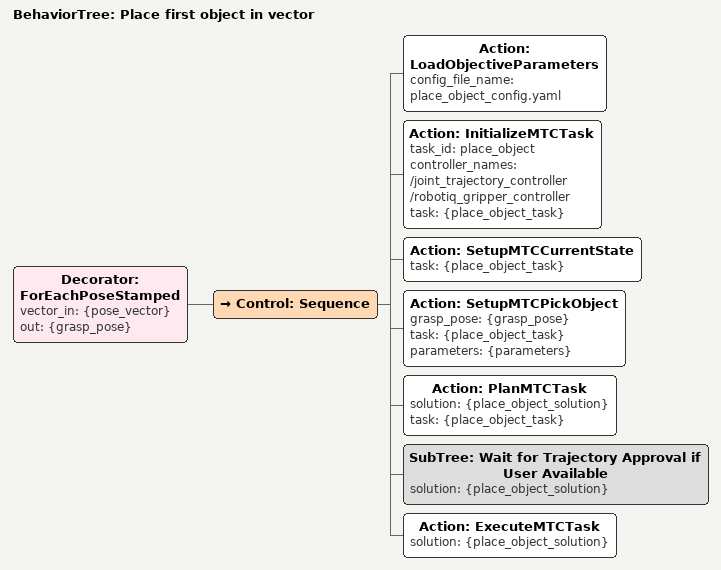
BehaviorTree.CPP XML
<?xml version='1.0' encoding='UTF-8'?>
<root BTCPP_format="4" main_tree_to_execute="Place first object in vector">
  <BehaviorTree ID="Place first object in vector" _description="">
    <Decorator ID="ForEachPoseStamped" vector_in="{pose_vector}" out="{grasp_pose}">
      <Control ID="Sequence">
        <Action ID="LoadObjectiveParameters" config_file_name="place_object_config.yaml"/>
        <Action ID="InitializeMTCTask" task_id="place_object" controller_names="/joint_trajectory_controller /robotiq_gripper_controller" task="{place_object_task}"/>
        <Action ID="SetupMTCCurrentState" task="{place_object_task}"/>
        <Action ID="SetupMTCPickObject" grasp_pose="{grasp_pose}" task="{place_object_task}" parameters="{parameters}"/>
        <Action ID="PlanMTCTask" solution="{place_object_solution}" task="{place_object_task}"/>
        <SubTree ID="Wait for Trajectory Approval if User Available" solution="{place_object_solution}"/>
        <Action ID="ExecuteMTCTask" solution="{place_object_solution}"/>
      </Control>
    </Decorator>
  </BehaviorTree>
</root>
